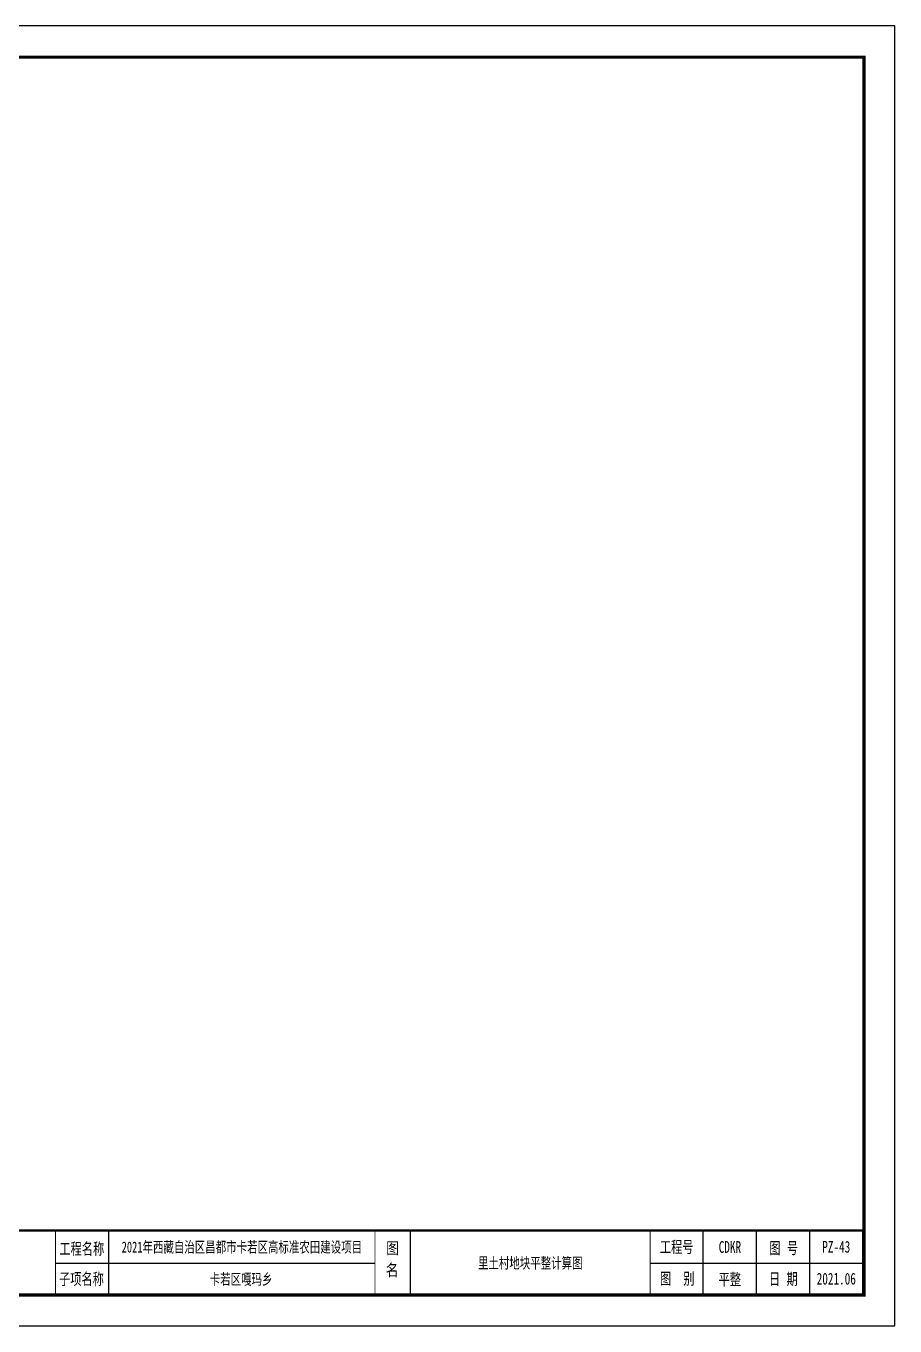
# Model space of a CAD drawing. Extents: x 4283 to 40403, y 1134 to 1764.
# Drawn here: x 22564.2 to 22762.5, y 1465.4 to 1762.4 of the extents above; entities that cross this region are included whole.
import ezdxf
from ezdxf.enums import TextEntityAlignment as Align

# ---------------------------------------------------------------- set-up
doc = ezdxf.new("R2010")
doc.units = 0
for name, color, linetype in [('PUB_TITLE', 4, 'Continuous'), ('S-MODIFY', 4, 'Continuous'), ('华泽绵阳图框', 7, 'Continuous')]:
    doc.layers.add(name, color=color, linetype=linetype)
doc.styles.add('-宋体', font='', dxfattribs={"width": 0.8})
doc.styles.add('长仿宋', font='', dxfattribs={"width": 0.7, "height": 5})
doc.styles.get('-宋体').set_extended_font_data('SimSun')
doc.styles.get('长仿宋').set_extended_font_data('SimSun')

msp = doc.modelspace()

# ---------------------------------------------------------------- linework, layer by layer
at = {"layer": 'PUB_TITLE'}
msp.add_lwpolyline([(22342.53, 1465.36), (22762.53, 1465.36), (22762.53, 1762.36), (22342.53, 1762.36)], close=True, dxfattribs=at)
at = {"layer": 'PUB_TITLE', "color": 7, "const_width": 0.566}
msp.add_lwpolyline([(22755.46, 1472.43), (22755.46, 1755.25)], dxfattribs=at)
at = {"layer": 'PUB_TITLE', "color": 7, "const_width": 0.506}
msp.add_lwpolyline([(22360.21, 1472.43), (22755.23, 1472.43), (22755.24, 1487.19), (22360.21, 1487.19)], close=True, dxfattribs=at)
at = {"layer": 'S-MODIFY'}
msp.add_lwpolyline([(22342.53, 1465.36), (22762.53, 1465.36), (22762.53, 1762.36), (22342.53, 1762.36)], close=True, dxfattribs=at)
at = {"layer": '华泽绵阳图框', "color": 7}
for p, q in [((22583.04, 1472.43), (22583.04, 1487.19)), ((22651.92, 1472.43), (22651.92, 1487.19)), ((22718.78, 1472.34), (22718.78, 1487.1)), ((22730.93, 1472.34), (22730.93, 1487.1)), ((22743.08, 1472.34), (22743.08, 1487.1)), ((22570.89, 1479.72), (22643.82, 1479.72)), ((22706.62, 1479.72), (22755.23, 1479.72))]:
    msp.add_line(p, q, dxfattribs=at)
at = {"layer": '华泽绵阳图框', "color": 7, "const_width": 0.707}
msp.add_lwpolyline([(22360.21, 1472.43), (22755.46, 1472.43), (22755.46, 1755.25), (22360.21, 1755.25)], close=True, dxfattribs=at)
at = {"layer": '华泽绵阳图框', "color": 7, "const_width": 0.506}
msp.add_lwpolyline([(22360.21, 1487.19), (22755.24, 1487.19)], dxfattribs=at)
at = {"layer": '华泽绵阳图框', "color": 7, "const_width": 0.203, "flags": 128}
for points in [[(22570.89, 1472.43), (22570.89, 1487.19)], [(22643.82, 1472.43), (22643.82, 1487.19)], [(22706.62, 1472.34), (22706.62, 1487.1)]]:
    msp.add_lwpolyline(points, dxfattribs=at)

# ---------------------------------------------------------------- texts
at = {"layer": '华泽绵阳图框', "style": '长仿宋', "width": 0.7}
for s, height, p in [('2021年西藏自治区昌都市卡若区高标准农田建设项目', 2.5, (22613.43, 1483.45)), ('CDKR', 2.685, (22724.85, 1483.41)), ('PZ-43', 2.685, (22749.13, 1483.43)), ('里土村地块平整计算图', 2.5, (22679.27, 1479.81)), ('卡若区嘎玛乡', 2.5, (22613.25, 1476.09)), ('平整', 2.685, (22724.82, 1476.05)), ('2021.06', 2.685, (22749.13, 1476.14))]:
    msp.add_text(s, height=height, dxfattribs=at).set_placement(p, align=Align.MIDDLE)
for s, height, p in [('工程号', 2.685, (22708.85, 1482.06)), ('工程名称', 2.685, (22571.76, 1481.66)), ('图', 2.69, (22733.83, 1481.82)), ('号', 2.69, (22737.84, 1481.82)), ('子项名称', 2.685, (22571.68, 1474.75)), ('图', 2.69, (22708.87, 1474.83)), ('别', 2.69, (22714.21, 1474.83)), ('日', 2.69, (22733.74, 1474.76)), ('期', 2.69, (22737.75, 1474.76))]:
    msp.add_text(s, height=height, dxfattribs=at).set_placement(p)
at = {"layer": '华泽绵阳图框', "color": 7, "style": '-宋体', "width": 0.8}
for s, p in [('图', (22646.37, 1481.81)), ('名', (22646.27, 1476.79))]:
    msp.add_text(s, height=2.69, dxfattribs=at).set_placement(p)

doc.saveas('drawing.dxf')
